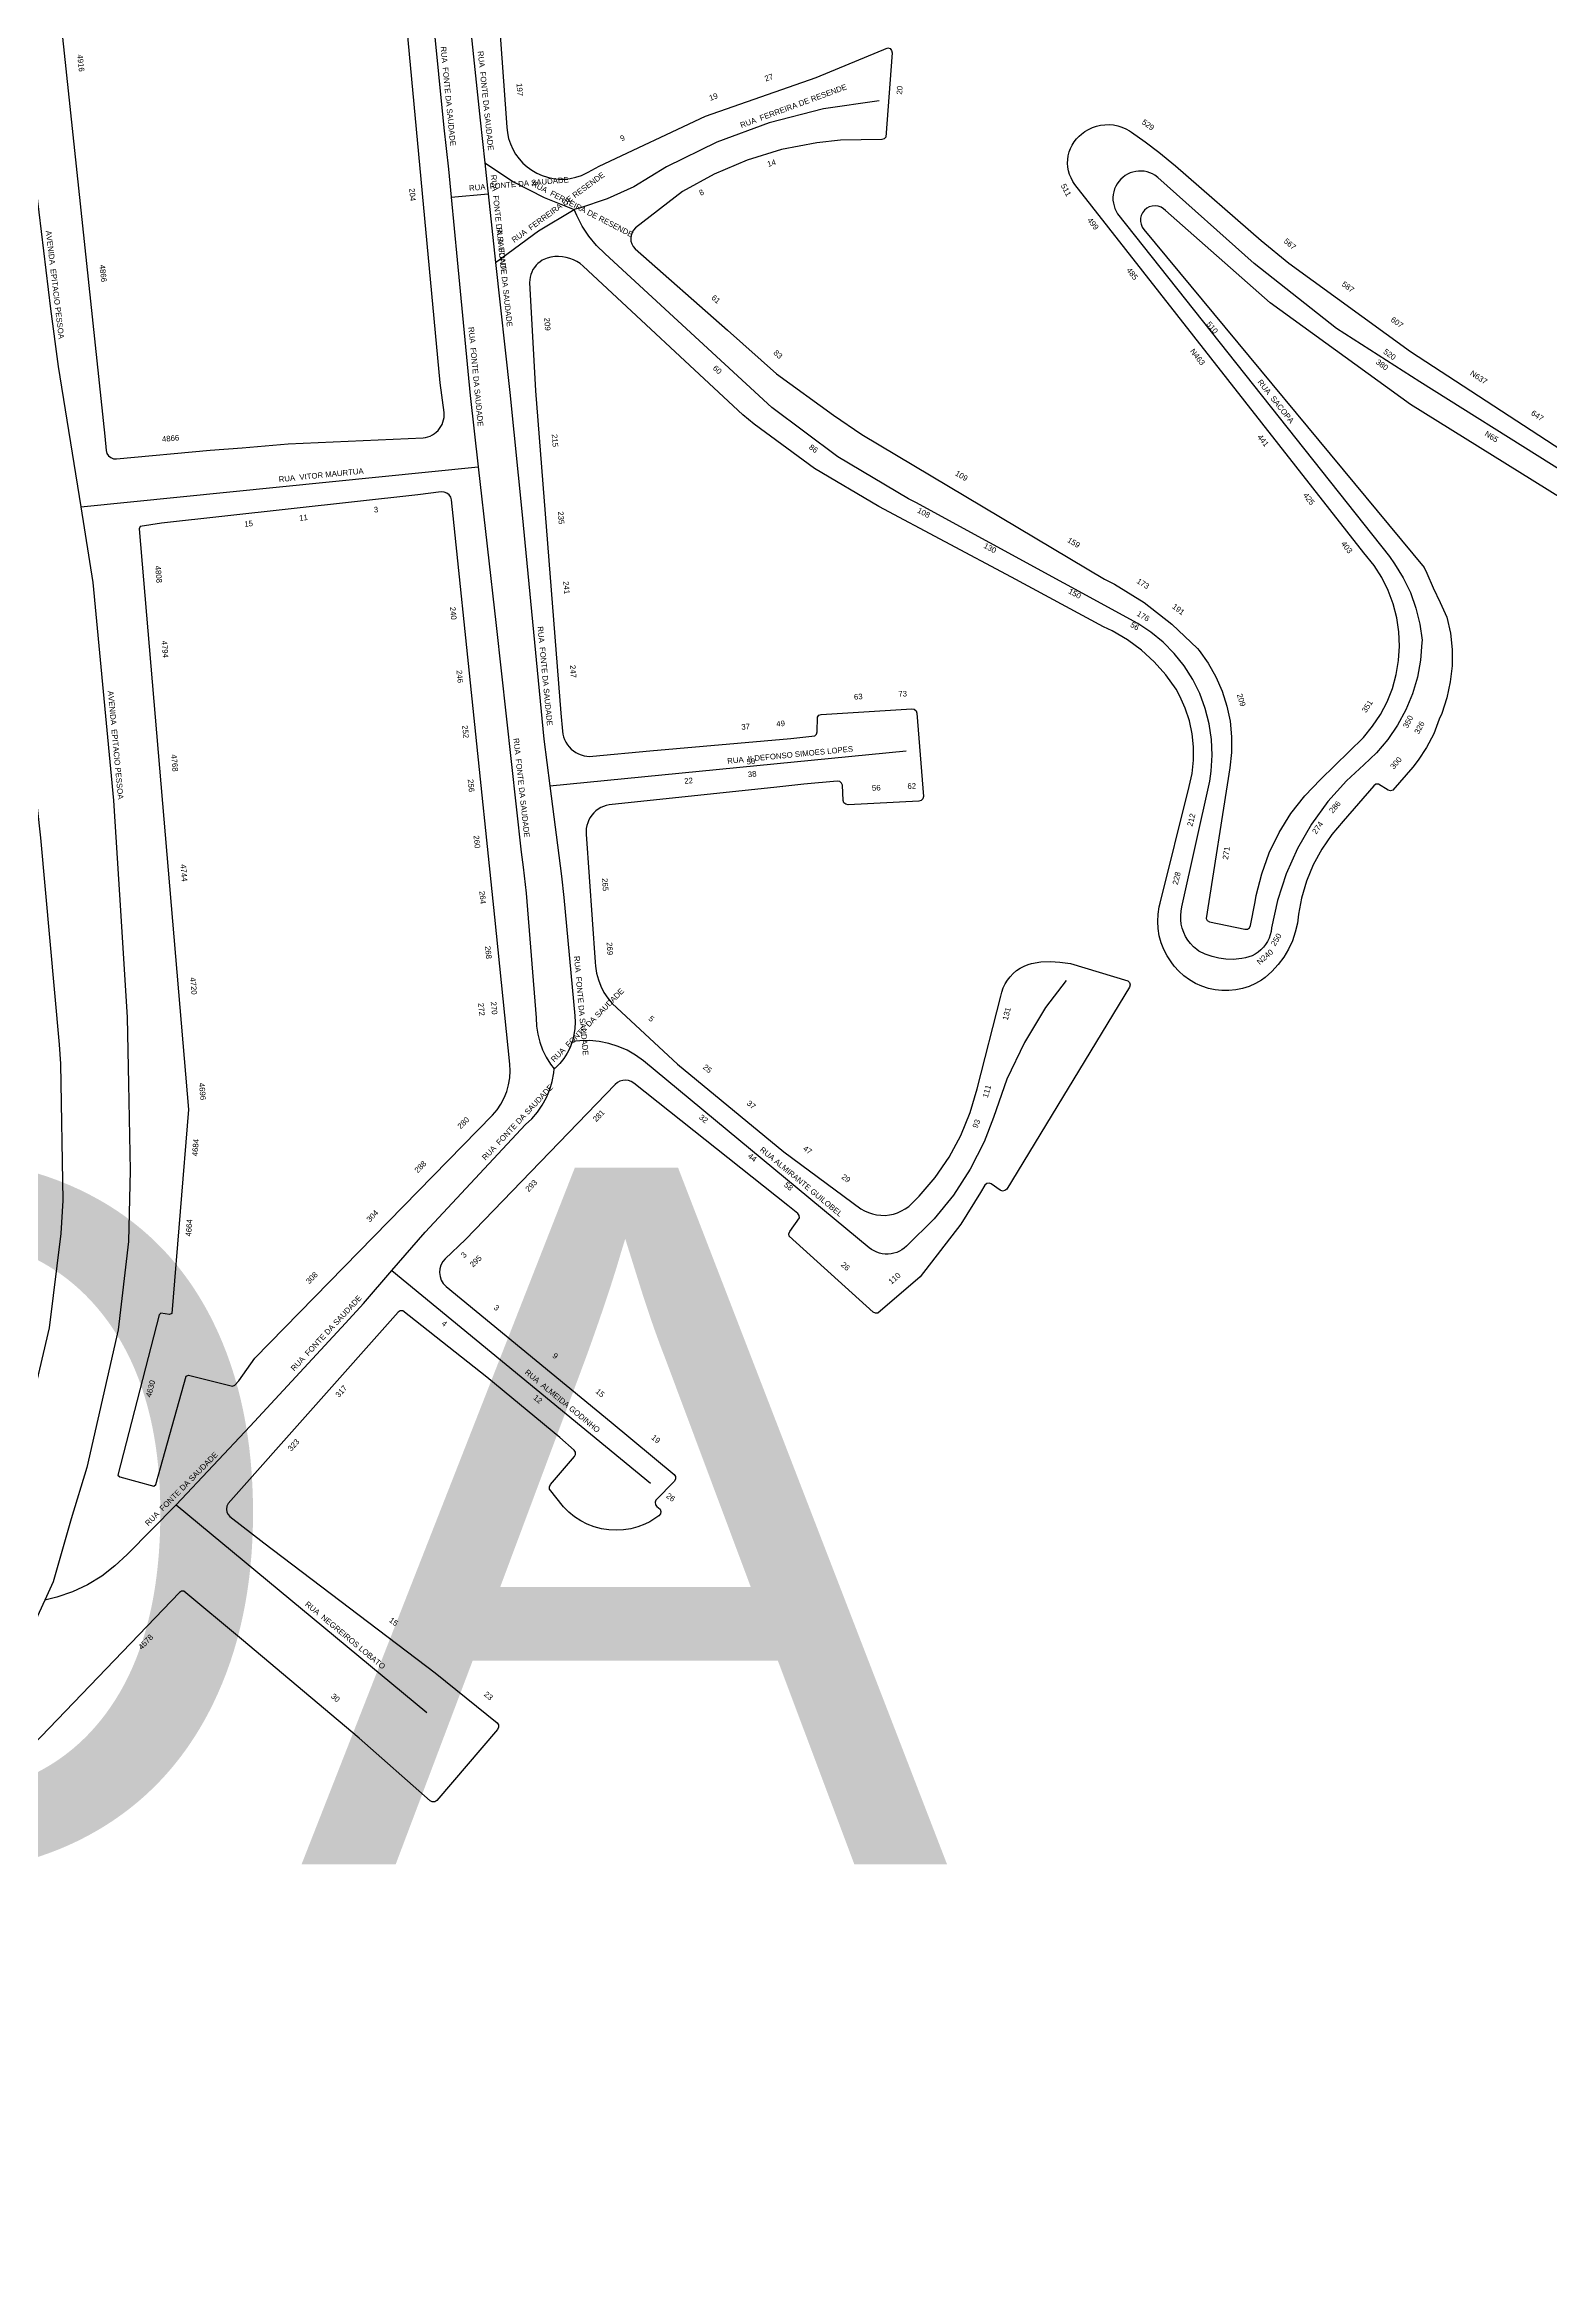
# Model space of a CAD drawing. Header units: millimetres. Extents: x 617751 to 636088, y 68402 to 77988.
# Drawn here: x 627781.6 to 628105.7, y 71644.6 to 72122.3 of the extents above; entities that cross this region are included whole.
import ezdxf

# ---------------------------------------------------------------- set-up
doc = ezdxf.new("R2010")
doc.units = ezdxf.units.MM
doc.header["$LTSCALE"] = 3
doc.header["$MEASUREMENT"] = 0
for name, color, linetype in [('ALINHAMENTO PREDIAL', 120, 'Continuous'), ('BAIRRO', 30, 'Continuous'), ('NOME LOGRADOURO', 252, 'Continuous'), ('NUMERAÇÃO', 7, 'Continuous')]:
    doc.layers.add(name, color=color, linetype=linetype)
doc.styles.get("Standard").update_dxf_attribs({"font": 'arial.ttf'})

msp = doc.modelspace()

# ---------------------------------------------------------------- linework, layer by layer
at = {"layer": 'ALINHAMENTO PREDIAL'}
for points in [[(627878.62, 72139.2), (627881.11, 72104.44), (627881.24, 72103.21), (627881.5, 72102), (627881.89, 72100.83), (627882.39, 72099.7), (627883.01, 72098.63), (627883.74, 72097.63), (627884.57, 72096.72), (627885.49, 72095.89), (627886.49, 72095.17), (627887.56, 72094.55), (627888.69, 72094.05), (627889.87, 72093.67), (627891.08, 72093.42), (627892.31, 72093.29), (627893.55, 72093.29), (627894.77, 72093.43), (627895.98, 72093.69), (627897.16, 72094.07), (627898.62, 72094.76), (627900.99, 72096.05), (627923.84, 72106.82), (627947.69, 72115.14), (627963.09, 72121.54), (627963.58, 72121.37), (627963.92, 72120.98), (627964.02, 72120.48), (627962.69, 72102.33), (627962.33, 72101.96), (627961.84, 72101.81), (627952.91, 72101.62), (627947.86, 72101.09), (627940.25, 72099.63), (627932.84, 72097.37), (627925.71, 72094.36), (627918.93, 72090.61), (627908.83, 72082.75), (627908.4, 72082.29), (627908.07, 72081.76), (627907.86, 72081.16), (627907.78, 72080.54), (627907.83, 72079.92), (627908.01, 72079.32), (627908.31, 72078.77), (627908.72, 72078.29), (627928.61, 72060.73), (627939.14, 72051.34), (627951.41, 72042.48), (627957.5, 72038.29), (628009.77, 72007.18), (628011.87, 72006.07), (628018.29, 72002.1), (628024.26, 71997.48), (628029.72, 71992.26), (628030.11, 71991.79), (628032.06, 71989.05), (628033.72, 71986.13), (628035.06, 71983.05), (628036.08, 71979.85), (628036.75, 71976.56), (628037.08, 71973.22), (628037.06, 71969.86), (628036.68, 71966.52), (628031.6, 71934.12), (628031.86, 71933.67), (628032.36, 71933.4), (628039.97, 71931.81), (628040.49, 71931.84), (628040.92, 71932.12), (628041.15, 71932.59), (628042.16, 71937.73), (628042.39, 71939.04), (628043.56, 71943.72), (628045.2, 71948.27), (628047.31, 71952.61), (628049.87, 71956.71), (628052.84, 71960.52), (628056.19, 71964), (628065.47, 71973.1), (628067.43, 71975.48), (628069.14, 71978.05), (628070.56, 71980.78), (628071.69, 71983.65), (628072.52, 71986.62), (628073.03, 71989.66), (628073.22, 71992.73), (628073.09, 71995.81), (628072.64, 71998.86), (628071.87, 72001.85), (628070.79, 72004.74), (628069.42, 72007.5), (628067.76, 72010.1), (628065.57, 72012.82), (628003.37, 72092.11), (628002.91, 72092.79), (628002.53, 72093.51), (628002.22, 72094.27), (628002, 72095.06), (628001.86, 72095.87), (628001.8, 72096.68), (628001.83, 72097.5), (628001.94, 72098.31), (628002.14, 72099.11), (628002.42, 72099.88), (628002.78, 72100.61), (628003.22, 72101.3), (628003.72, 72101.95), (628004.29, 72102.54), (628004.76, 72102.94), (628005.5, 72103.5), (628006.29, 72103.97), (628007.13, 72104.36), (628008, 72104.66), (628008.9, 72104.87), (628009.82, 72104.98), (628010.75, 72105), (628011.67, 72104.92), (628012.58, 72104.74), (628013.46, 72104.47), (628014.31, 72104.11), (628015.12, 72103.66), (628015.57, 72103.36), (628018.49, 72101.28), (628021.4, 72099.05), (628025.01, 72096.15), (628043.48, 72080.05), (628049.37, 72075.17), (628075.6, 72056.18), (628139.06, 72014.73)], [(627878.62, 72139.2), (627881.11, 72104.44), (627881.24, 72103.21), (627881.5, 72102), (627881.89, 72100.83), (627882.39, 72099.7), (627883.01, 72098.63), (627883.74, 72097.63), (627884.57, 72096.72), (627885.49, 72095.89), (627886.49, 72095.17), (627887.56, 72094.55), (627888.69, 72094.05), (627889.87, 72093.67), (627891.08, 72093.42), (627892.31, 72093.29), (627893.55, 72093.29), (627894.77, 72093.43), (627895.98, 72093.69), (627897.16, 72094.07), (627898.62, 72094.76), (627900.99, 72096.05), (627923.84, 72106.82), (627947.69, 72115.14), (627963.09, 72121.54), (627963.58, 72121.37), (627963.92, 72120.98), (627964.02, 72120.48), (627962.69, 72102.33), (627962.33, 72101.96), (627961.84, 72101.81), (627952.91, 72101.62), (627947.86, 72101.09), (627940.25, 72099.63), (627932.84, 72097.37), (627925.71, 72094.36), (627918.93, 72090.61), (627908.83, 72082.75), (627908.4, 72082.29), (627908.07, 72081.76), (627907.86, 72081.16), (627907.78, 72080.54), (627907.83, 72079.92), (627908.01, 72079.32), (627908.31, 72078.77), (627908.72, 72078.29), (627928.61, 72060.73), (627939.14, 72051.34), (627951.41, 72042.48), (627957.5, 72038.29), (628009.77, 72007.18), (628011.87, 72006.07), (628018.29, 72002.1), (628024.26, 71997.48), (628029.72, 71992.26), (628030.11, 71991.79), (628032.06, 71989.05), (628033.72, 71986.13), (628035.06, 71983.05), (628036.08, 71979.85), (628036.75, 71976.56), (628037.08, 71973.22), (628037.06, 71969.86), (628036.68, 71966.52), (628031.6, 71934.12), (628031.86, 71933.67), (628032.36, 71933.4), (628039.97, 71931.81), (628040.49, 71931.84), (628040.92, 71932.12), (628041.15, 71932.59), (628042.16, 71937.73), (628042.39, 71939.04), (628043.56, 71943.72), (628045.2, 71948.27), (628047.31, 71952.61), (628049.87, 71956.71), (628052.84, 71960.52), (628056.19, 71964), (628065.47, 71973.1), (628067.43, 71975.48), (628069.14, 71978.05), (628070.56, 71980.78), (628071.69, 71983.65), (628072.52, 71986.62), (628073.03, 71989.66), (628073.22, 71992.73), (628073.09, 71995.81), (628072.64, 71998.86), (628071.87, 72001.85), (628070.79, 72004.74), (628069.42, 72007.5), (628067.76, 72010.1), (628065.57, 72012.82), (628003.37, 72092.11), (628002.91, 72092.79), (628002.53, 72093.51), (628002.22, 72094.27), (628002, 72095.06), (628001.86, 72095.87), (628001.8, 72096.68), (628001.83, 72097.5), (628001.94, 72098.31), (628002.14, 72099.11), (628002.42, 72099.88), (628002.78, 72100.61), (628003.22, 72101.3), (628003.72, 72101.95), (628004.29, 72102.54), (628004.76, 72102.94), (628005.5, 72103.5), (628006.29, 72103.97), (628007.13, 72104.36), (628008, 72104.66), (628008.9, 72104.87), (628009.82, 72104.98), (628010.75, 72105), (628011.67, 72104.92), (628012.58, 72104.74), (628013.46, 72104.47), (628014.31, 72104.11), (628015.12, 72103.66), (628015.57, 72103.36), (628018.49, 72101.28), (628021.4, 72099.05), (628025.01, 72096.15), (628043.48, 72080.05), (628049.37, 72075.17), (628075.6, 72056.18), (628139.06, 72014.73)], [(627878.62, 72139.2), (627881.11, 72104.44), (627881.24, 72103.21), (627881.5, 72102), (627881.89, 72100.83), (627882.39, 72099.7), (627883.01, 72098.63), (627883.74, 72097.63), (627884.57, 72096.72), (627885.49, 72095.89), (627886.49, 72095.17), (627887.56, 72094.55), (627888.69, 72094.05), (627889.87, 72093.67), (627891.08, 72093.42), (627892.31, 72093.29), (627893.55, 72093.29), (627894.77, 72093.43), (627895.98, 72093.69), (627897.16, 72094.07), (627898.62, 72094.76), (627900.99, 72096.05), (627923.84, 72106.82), (627947.69, 72115.14), (627963.09, 72121.54), (627963.58, 72121.37), (627963.92, 72120.98), (627964.02, 72120.48), (627962.69, 72102.33), (627962.33, 72101.96), (627961.84, 72101.81), (627952.91, 72101.62), (627947.86, 72101.09), (627940.25, 72099.63), (627932.84, 72097.37), (627925.71, 72094.36), (627918.93, 72090.61), (627908.83, 72082.75), (627908.4, 72082.29), (627908.07, 72081.76), (627907.86, 72081.16), (627907.78, 72080.54), (627907.83, 72079.92), (627908.01, 72079.32), (627908.31, 72078.77), (627908.72, 72078.29), (627928.61, 72060.73), (627939.14, 72051.34), (627951.41, 72042.48), (627957.5, 72038.29), (628009.77, 72007.18), (628011.87, 72006.07), (628018.29, 72002.1), (628024.26, 71997.48), (628029.72, 71992.26), (628030.11, 71991.79), (628032.06, 71989.05), (628033.72, 71986.13), (628035.06, 71983.05), (628036.08, 71979.85), (628036.75, 71976.56), (628037.08, 71973.22), (628037.06, 71969.86), (628036.68, 71966.52), (628031.6, 71934.12), (628031.86, 71933.67), (628032.36, 71933.4), (628039.97, 71931.81), (628040.49, 71931.84), (628040.92, 71932.12), (628041.15, 71932.59), (628042.16, 71937.73), (628042.39, 71939.04), (628043.56, 71943.72), (628045.2, 71948.27), (628047.31, 71952.61), (628049.87, 71956.71), (628052.84, 71960.52), (628056.19, 71964), (628065.47, 71973.1), (628067.43, 71975.48), (628069.14, 71978.05), (628070.56, 71980.78), (628071.69, 71983.65), (628072.52, 71986.62), (628073.03, 71989.66), (628073.22, 71992.73), (628073.09, 71995.81), (628072.64, 71998.86), (628071.87, 72001.85), (628070.79, 72004.74), (628069.42, 72007.5), (628067.76, 72010.1), (628065.57, 72012.82), (628003.37, 72092.11), (628002.91, 72092.79), (628002.53, 72093.51), (628002.22, 72094.27), (628002, 72095.06), (628001.86, 72095.87), (628001.8, 72096.68), (628001.83, 72097.5), (628001.94, 72098.31), (628002.14, 72099.11), (628002.42, 72099.88), (628002.78, 72100.61), (628003.22, 72101.3), (628003.72, 72101.95), (628004.29, 72102.54), (628004.76, 72102.94), (628005.5, 72103.5), (628006.29, 72103.97), (628007.13, 72104.36), (628008, 72104.66), (628008.9, 72104.87), (628009.82, 72104.98), (628010.75, 72105), (628011.67, 72104.92), (628012.58, 72104.74), (628013.46, 72104.47), (628014.31, 72104.11), (628015.12, 72103.66), (628015.57, 72103.36), (628018.49, 72101.28), (628021.4, 72099.05), (628025.01, 72096.15), (628043.48, 72080.05), (628049.37, 72075.17), (628075.6, 72056.18), (628139.06, 72014.73)], [(627784.98, 72128.49), (627794.59, 72037.97), (627794.91, 72034.83), (627795.06, 72034.24), (627795.4, 72033.71), (627795.88, 72033.31), (627796.46, 72033.08), (627797.08, 72033.04), (627817.29, 72034.9), (627824.18, 72035.42), (627834.08, 72036.32), (627863.09, 72037.59), (627863.61, 72037.66), (627864.12, 72037.79), (627864.61, 72037.97), (627865.08, 72038.21), (627865.52, 72038.49), (627865.93, 72038.81), (627866.31, 72039.18), (627866.64, 72039.58), (627866.93, 72040.01), (627867.17, 72040.48), (627867.37, 72040.96), (627867.51, 72041.47), (627867.6, 72041.98), (627867.63, 72042.51), (627867.61, 72043.03), (627866.74, 72049.39), (627858.84, 72134.1)], [(628131.76, 72009.83), (628075.57, 72044.74), (628045.42, 72066.63), (628022.86, 72086.53), (628022.46, 72086.9), (628021.9, 72087.23), (628021.29, 72087.45), (628020.65, 72087.53), (628020, 72087.48), (628019.38, 72087.29), (628018.81, 72086.98), (628018.32, 72086.56), (628017.92, 72086.04), (628017.65, 72085.46), (628017.5, 72084.83), (628017.48, 72084.18), (628017.6, 72083.54), (628017.85, 72082.94), (628018.22, 72082.41), (628078.54, 72009.66), (628079.07, 72008.44), (628080.49, 72005.32), (628081.95, 72002.13), (628083.44, 71998.97), (628084.17, 71995.53), (628084.53, 71992.04), (628084.52, 71988.53), (628084.14, 71985.04), (628083.41, 71981.6), (628082.31, 71978.27), (628081.79, 71976.99), (628080.59, 71973.89), (628079.06, 71970.94), (628077.24, 71968.16), (628076.12, 71966.72), (628071.8, 71961.77), (628071.3, 71961.62), (628070.75, 71961.77), (628068.67, 71963.01), (628068.15, 71963), (628067.67, 71962.69), (628061.13, 71955.09), (628058.65, 71952.18), (628056.48, 71949.03), (628054.66, 71945.67), (628053.2, 71942.14), (628052.12, 71938.47), (628051.47, 71935.07), (628051.24, 71933.1), (628050.8, 71931.16), (628050.16, 71929.29), (628049.33, 71927.48), (628048.31, 71925.78), (628047.12, 71924.19), (628045.78, 71922.73), (628044.28, 71921.43), (628043.51, 71920.85), (628042.22, 71920.11), (628040.86, 71919.51), (628039.44, 71919.05), (628037.99, 71918.75), (628036.51, 71918.6), (628035.02, 71918.6), (628033.54, 71918.76), (628032.09, 71919.07), (628030.67, 71919.54), (628029.32, 71920.15), (628028.03, 71920.89), (628026.83, 71921.77), (628025.73, 71922.77), (628024.74, 71923.88), (628024.07, 71924.77), (628023.22, 71926.07), (628022.5, 71927.46), (628021.94, 71928.91), (628021.52, 71930.41), (628021.27, 71931.95), (628021.18, 71933.5), (628021.26, 71935.06), (628021.49, 71936.6), (628021.7, 71937.45), (628027.99, 71962.56), (628028.58, 71965.35), (628028.88, 71968.18), (628028.89, 71971.03), (628028.59, 71973.87), (628028, 71976.66), (628027.12, 71979.37), (628025.96, 71981.98), (628025.13, 71983.49), (628022.95, 71986.54), (628020.45, 71989.35), (628017.68, 71991.88), (628014.66, 71994.11), (628011.42, 71996.01), (628009.55, 71996.92), (627989.73, 72007.58), (627961.2, 72022.78), (627947.3, 72030.95), (627934.33, 72040.54), (627931.91, 72042.56), (627897.54, 72074.54), (627896.9, 72075.07), (627896.2, 72075.52), (627895.47, 72075.91), (627894.69, 72076.21), (627893.89, 72076.43), (627893.07, 72076.57), (627892.24, 72076.61), (627891.41, 72076.58), (627890.59, 72076.45), (627889.79, 72076.24), (627888.73, 72075.8), (627888.25, 72075.48), (627887.8, 72075.12), (627887.4, 72074.71), (627887.04, 72074.26), (627886.73, 72073.78), (627886.47, 72073.26), (627886.27, 72072.73), (627886.12, 72072.17), (627886.04, 72071.6), (627886.01, 72071.03), (627887.27, 72047.67), (627892.73, 71978.33), (627893.06, 71974.44), (627893.15, 71973.82), (627893.31, 71973.21), (627893.53, 71972.62), (627893.81, 71972.06), (627894.15, 71971.53), (627894.54, 71971.04), (627894.98, 71970.59), (627895.47, 71970.19), (627895.99, 71969.85), (627896.55, 71969.56), (627897.13, 71969.33), (627897.74, 71969.16), (627898.36, 71969.06), (627898.99, 71969.02), (627899.61, 71969.05), (627911.86, 71970.23), (627942.21, 71972.89), (627947.42, 71973.43), (627947.78, 71973.81), (627947.9, 71974.31), (627947.95, 71977.47), (627948.29, 71977.85), (627948.78, 71978.02), (627968.29, 71979.24), (627968.78, 71979.14), (627969.17, 71978.81), (627969.35, 71978.32), (627970.75, 71960.39), (627970.64, 71959.88), (627970.3, 71959.5), (627969.8, 71959.34), (627954.55, 71958.58), (627954.04, 71958.69), (627953.66, 71959.03), (627953.5, 71959.53), (627953.32, 71962.79), (627953.14, 71963.28), (627952.74, 71963.6), (627952.23, 71963.69), (627945.05, 71963), (627939.21, 71962.38), (627903.1, 71958.6), (627902.49, 71958.46), (627901.89, 71958.25), (627901.32, 71957.99), (627900.79, 71957.66), (627900.29, 71957.28), (627899.83, 71956.86), (627899.42, 71956.38), (627899.06, 71955.87), (627898.75, 71955.32), (627898.51, 71954.74), (627898.33, 71954.14), (627898.21, 71953.52), (627898.15, 71952.89), (627898.16, 71952.27), (627900.14, 71924.69), (627900.2, 71923.83), (627900.43, 71922.36), (627900.81, 71920.92), (627901.34, 71919.53), (627902.01, 71918.21), (627902.82, 71916.96), (627903.75, 71915.8), (627917.82, 71902.78), (627940.75, 71883.88), (627957.28, 71871.65), (627958.08, 71871.18), (627958.92, 71870.81), (627959.79, 71870.52), (627960.69, 71870.32), (627961.61, 71870.23), (627962.53, 71870.22), (627963.45, 71870.32), (627964.35, 71870.5), (627965.22, 71870.79), (627966.07, 71871.16), (627966.86, 71871.62), (627967.61, 71872.15), (627968.35, 71872.82), (627969.85, 71874.35), (627973.29, 71878.39), (627976.29, 71882.77), (627978.81, 71887.43), (627980.82, 71892.34), (627982.32, 71897.43), (627987.4, 71917.37), (627987.63, 71918.29), (627987.95, 71919.18), (627988.36, 71920.04), (627988.86, 71920.84), (627989.44, 71921.59), (627990.1, 71922.28), (627990.82, 71922.89), (627991.61, 71923.43), (627992.44, 71923.87), (627993.32, 71924.23), (627994.04, 71924.45), (627996.05, 71924.76), (627998.08, 71924.86), (628000.11, 71924.75), (628002.42, 71924.41), (628014.79, 71920.72), (628015.15, 71920.35), (628015.27, 71919.85), (628015.13, 71919.35), (627988.69, 71875.86), (627988.29, 71875.53), (627987.78, 71875.45), (627987.29, 71875.63), (627985.38, 71877.01), (627984.89, 71877.16), (627984.38, 71877.05), (627984, 71876.7), (627983.02, 71875.14), (627978.8, 71868.31), (627970.06, 71857), (627960.95, 71849.17), (627960.43, 71849.15), (627959.97, 71849.38), (627941.88, 71865.73), (627941.81, 71866.24), (627942, 71866.72), (627944.09, 71869.69), (627944.03, 71870.2), (627943.72, 71870.62), (627941.59, 71872.31), (627908.42, 71898.66), (627907.9, 71899), (627907.31, 71899.22), (627906.69, 71899.31), (627906.06, 71899.27), (627905.46, 71899.11), (627904.9, 71898.82), (627904.4, 71898.4), (627872.19, 71864.99), (627867.87, 71860.89), (627867.32, 71860.25), (627866.92, 71859.52), (627866.69, 71858.71), (627866.62, 71857.88), (627866.73, 71857.05), (627867.01, 71856.26), (627867.44, 71855.55), (627868.08, 71854.89), (627903.56, 71825.71), (627917.14, 71814.43), (627917.4, 71813.98), (627917.41, 71813.47), (627917.16, 71813.01), (627913.19, 71808.93), (627913.01, 71808.45), (627913.09, 71807.93), (627913.41, 71807.53), (627914.11, 71806.94), (627914.27, 71806.45), (627914.17, 71805.94), (627913.82, 71805.56), (627911.88, 71804.28), (627910.81, 71803.75), (627909.32, 71803.17), (627907.78, 71802.76), (627906.21, 71802.51), (627904.62, 71802.42), (627903.03, 71802.5), (627901.45, 71802.75), (627899.91, 71803.16), (627898.43, 71803.73), (627897.01, 71804.45), (627895.67, 71805.31), (627894.43, 71806.32), (627893.3, 71807.44), (627890.31, 71811.27), (627890.27, 71811.78), (627890.49, 71812.25), (627895.69, 71818.3), (627895.92, 71818.76), (627895.88, 71819.27), (627895.6, 71819.7), (627892.54, 71822.39), (627876.79, 71835.4), (627871.38, 71839.72), (627858.71, 71849.66), (627858.19, 71849.65), (627857.71, 71849.35), (627821.12, 71808.16), (627820.84, 71807.6), (627820.75, 71806.98), (627820.85, 71806.36), (627821.14, 71805.81), (627821.52, 71805.42), (627828.81, 71799.72), (627865.69, 71771.77), (627879.01, 71760.98), (627879.31, 71760.55), (627879.34, 71760.04), (627879.12, 71759.57), (627866.02, 71744.27), (627865.59, 71743.98), (627865.07, 71743.95), (627864.61, 71744.18), (627849.34, 71757.69), (627823.99, 71779.02), (627811.61, 71789.34), (627811.09, 71789.33), (627810.65, 71789.06), (627777.37, 71754.37)], [(628131.76, 72009.83), (628075.57, 72044.74), (628045.42, 72066.63), (628022.86, 72086.53), (628022.46, 72086.9), (628021.9, 72087.23), (628021.29, 72087.45), (628020.65, 72087.53), (628020, 72087.48), (628019.38, 72087.29), (628018.81, 72086.98), (628018.32, 72086.56), (628017.92, 72086.04), (628017.65, 72085.46), (628017.5, 72084.83), (628017.48, 72084.18), (628017.6, 72083.54), (628017.85, 72082.94), (628018.22, 72082.41), (628078.54, 72009.66), (628079.07, 72008.44), (628080.49, 72005.32), (628081.95, 72002.13), (628083.44, 71998.97), (628084.17, 71995.53), (628084.53, 71992.04), (628084.52, 71988.53), (628084.14, 71985.04), (628083.41, 71981.6), (628082.31, 71978.27), (628081.79, 71976.99), (628080.59, 71973.89), (628079.06, 71970.94), (628077.24, 71968.16), (628076.12, 71966.72), (628071.8, 71961.77), (628071.3, 71961.62), (628070.75, 71961.77), (628068.67, 71963.01), (628068.15, 71963), (628067.67, 71962.69), (628061.13, 71955.09), (628058.65, 71952.18), (628056.48, 71949.03), (628054.66, 71945.67), (628053.2, 71942.14), (628052.12, 71938.47), (628051.47, 71935.07), (628051.24, 71933.1), (628050.8, 71931.16), (628050.16, 71929.29), (628049.33, 71927.48), (628048.31, 71925.78), (628047.12, 71924.19), (628045.78, 71922.73), (628044.28, 71921.43), (628043.51, 71920.85), (628042.22, 71920.11), (628040.86, 71919.51), (628039.44, 71919.05), (628037.99, 71918.75), (628036.51, 71918.6), (628035.02, 71918.6), (628033.54, 71918.76), (628032.09, 71919.07), (628030.67, 71919.54), (628029.32, 71920.15), (628028.03, 71920.89), (628026.83, 71921.77), (628025.73, 71922.77), (628024.74, 71923.88), (628024.07, 71924.77), (628023.22, 71926.07), (628022.5, 71927.46), (628021.94, 71928.91), (628021.52, 71930.41), (628021.27, 71931.95), (628021.18, 71933.5), (628021.26, 71935.06), (628021.49, 71936.6), (628021.7, 71937.45), (628027.99, 71962.56), (628028.58, 71965.35), (628028.88, 71968.18), (628028.89, 71971.03), (628028.59, 71973.87), (628028, 71976.66), (628027.12, 71979.37), (628025.96, 71981.98), (628025.13, 71983.49), (628022.95, 71986.54), (628020.45, 71989.35), (628017.68, 71991.88), (628014.66, 71994.11), (628011.42, 71996.01), (628009.55, 71996.92), (627989.73, 72007.58), (627961.2, 72022.78), (627947.3, 72030.95), (627934.33, 72040.54), (627931.91, 72042.56), (627897.54, 72074.54), (627896.9, 72075.07), (627896.2, 72075.52), (627895.47, 72075.91), (627894.69, 72076.21), (627893.89, 72076.43), (627893.07, 72076.57), (627892.24, 72076.61), (627891.41, 72076.58), (627890.59, 72076.45), (627889.79, 72076.24), (627888.73, 72075.8), (627888.25, 72075.48), (627887.8, 72075.12), (627887.4, 72074.71), (627887.04, 72074.26), (627886.73, 72073.78), (627886.47, 72073.26), (627886.27, 72072.73), (627886.12, 72072.17), (627886.04, 72071.6), (627886.01, 72071.03), (627887.27, 72047.67), (627892.73, 71978.33), (627893.06, 71974.44), (627893.15, 71973.82), (627893.31, 71973.21), (627893.53, 71972.62), (627893.81, 71972.06), (627894.15, 71971.53), (627894.54, 71971.04), (627894.98, 71970.59), (627895.47, 71970.19), (627895.99, 71969.85), (627896.55, 71969.56), (627897.13, 71969.33), (627897.74, 71969.16), (627898.36, 71969.06), (627898.99, 71969.02), (627899.61, 71969.05), (627911.86, 71970.23), (627942.21, 71972.89), (627947.42, 71973.43), (627947.78, 71973.81), (627947.9, 71974.31), (627947.95, 71977.47), (627948.29, 71977.85), (627948.78, 71978.02), (627968.29, 71979.24), (627968.78, 71979.14), (627969.17, 71978.81), (627969.35, 71978.32), (627970.75, 71960.39), (627970.64, 71959.88), (627970.3, 71959.5), (627969.8, 71959.34), (627954.55, 71958.58), (627954.04, 71958.69), (627953.66, 71959.03), (627953.5, 71959.53), (627953.32, 71962.79), (627953.14, 71963.28), (627952.74, 71963.6), (627952.23, 71963.69), (627945.05, 71963), (627939.21, 71962.38), (627903.1, 71958.6), (627902.49, 71958.46), (627901.89, 71958.25), (627901.32, 71957.99), (627900.79, 71957.66), (627900.29, 71957.28), (627899.83, 71956.86), (627899.42, 71956.38), (627899.06, 71955.87), (627898.75, 71955.32), (627898.51, 71954.74), (627898.33, 71954.14), (627898.21, 71953.52), (627898.15, 71952.89), (627898.16, 71952.27), (627900.14, 71924.69), (627900.2, 71923.83), (627900.43, 71922.36), (627900.81, 71920.92), (627901.34, 71919.53), (627902.01, 71918.21), (627902.82, 71916.96), (627903.75, 71915.8), (627917.82, 71902.78), (627940.75, 71883.88), (627957.28, 71871.65), (627958.08, 71871.18), (627958.92, 71870.81), (627959.79, 71870.52), (627960.69, 71870.32), (627961.61, 71870.23), (627962.53, 71870.22), (627963.45, 71870.32), (627964.35, 71870.5), (627965.22, 71870.79), (627966.07, 71871.16), (627966.86, 71871.62), (627967.61, 71872.15), (627968.35, 71872.82), (627969.85, 71874.35), (627973.29, 71878.39), (627976.29, 71882.77), (627978.81, 71887.43), (627980.82, 71892.34), (627982.32, 71897.43), (627987.4, 71917.37), (627987.63, 71918.29), (627987.95, 71919.18), (627988.36, 71920.04), (627988.86, 71920.84), (627989.44, 71921.59), (627990.1, 71922.28), (627990.82, 71922.89), (627991.61, 71923.43), (627992.44, 71923.87), (627993.32, 71924.23), (627994.04, 71924.45), (627996.05, 71924.76), (627998.08, 71924.86), (628000.11, 71924.75), (628002.42, 71924.41), (628014.79, 71920.72), (628015.15, 71920.35), (628015.27, 71919.85), (628015.13, 71919.35), (627988.69, 71875.86), (627988.29, 71875.53), (627987.78, 71875.45), (627987.29, 71875.63), (627985.38, 71877.01), (627984.89, 71877.16), (627984.38, 71877.05), (627984, 71876.7), (627983.02, 71875.14), (627978.8, 71868.31), (627970.06, 71857), (627960.95, 71849.17), (627960.43, 71849.15), (627959.97, 71849.38), (627941.88, 71865.73), (627941.81, 71866.24), (627942, 71866.72), (627944.09, 71869.69), (627944.03, 71870.2), (627943.72, 71870.62), (627941.59, 71872.31), (627908.42, 71898.66), (627907.9, 71899), (627907.31, 71899.22), (627906.69, 71899.31), (627906.06, 71899.27), (627905.46, 71899.11), (627904.9, 71898.82), (627904.4, 71898.4), (627872.19, 71864.99), (627867.87, 71860.89), (627867.32, 71860.25), (627866.92, 71859.52), (627866.69, 71858.71), (627866.62, 71857.88), (627866.73, 71857.05), (627867.01, 71856.26), (627867.44, 71855.55), (627868.08, 71854.89), (627903.56, 71825.71), (627917.14, 71814.43), (627917.4, 71813.98), (627917.41, 71813.47), (627917.16, 71813.01), (627913.19, 71808.93), (627913.01, 71808.45), (627913.09, 71807.93), (627913.41, 71807.53), (627914.11, 71806.94), (627914.27, 71806.45), (627914.17, 71805.94), (627913.82, 71805.56), (627911.88, 71804.28), (627910.81, 71803.75), (627909.32, 71803.17), (627907.78, 71802.76), (627906.21, 71802.51), (627904.62, 71802.42), (627903.03, 71802.5), (627901.45, 71802.75), (627899.91, 71803.16), (627898.43, 71803.73), (627897.01, 71804.45), (627895.67, 71805.31), (627894.43, 71806.32), (627893.3, 71807.44), (627890.31, 71811.27), (627890.27, 71811.78), (627890.49, 71812.25), (627895.69, 71818.3), (627895.92, 71818.76), (627895.88, 71819.27), (627895.6, 71819.7), (627892.54, 71822.39), (627876.79, 71835.4), (627871.38, 71839.72), (627858.71, 71849.66), (627858.19, 71849.65), (627857.71, 71849.35), (627821.12, 71808.16), (627820.84, 71807.6), (627820.75, 71806.98), (627820.85, 71806.36), (627821.14, 71805.81), (627821.52, 71805.42), (627828.81, 71799.72), (627865.69, 71771.77), (627879.01, 71760.98), (627879.31, 71760.55), (627879.34, 71760.04), (627879.12, 71759.57), (627866.02, 71744.27), (627865.59, 71743.98), (627865.07, 71743.95), (627864.61, 71744.18), (627849.34, 71757.69), (627823.99, 71779.02), (627811.61, 71789.34), (627811.09, 71789.33), (627810.65, 71789.06), (627777.37, 71754.37)], [(628131.76, 72009.83), (628075.57, 72044.74), (628045.42, 72066.63), (628022.86, 72086.53), (628022.46, 72086.9), (628021.9, 72087.23), (628021.29, 72087.45), (628020.65, 72087.53), (628020, 72087.48), (628019.38, 72087.29), (628018.81, 72086.98), (628018.32, 72086.56), (628017.92, 72086.04), (628017.65, 72085.46), (628017.5, 72084.83), (628017.48, 72084.18), (628017.6, 72083.54), (628017.85, 72082.94), (628018.22, 72082.41), (628078.54, 72009.66), (628079.07, 72008.44), (628080.49, 72005.32), (628081.95, 72002.13), (628083.44, 71998.97), (628084.17, 71995.53), (628084.53, 71992.04), (628084.52, 71988.53), (628084.14, 71985.04), (628083.41, 71981.6), (628082.31, 71978.27), (628081.79, 71976.99), (628080.59, 71973.89), (628079.06, 71970.94), (628077.24, 71968.16), (628076.12, 71966.72), (628071.8, 71961.77), (628071.3, 71961.62), (628070.75, 71961.77), (628068.67, 71963.01), (628068.15, 71963), (628067.67, 71962.69), (628061.13, 71955.09), (628058.65, 71952.18), (628056.48, 71949.03), (628054.66, 71945.67), (628053.2, 71942.14), (628052.12, 71938.47), (628051.47, 71935.07), (628051.24, 71933.1), (628050.8, 71931.16), (628050.16, 71929.29), (628049.33, 71927.48), (628048.31, 71925.78), (628047.12, 71924.19), (628045.78, 71922.73), (628044.28, 71921.43), (628043.51, 71920.85), (628042.22, 71920.11), (628040.86, 71919.51), (628039.44, 71919.05), (628037.99, 71918.75), (628036.51, 71918.6), (628035.02, 71918.6), (628033.54, 71918.76), (628032.09, 71919.07), (628030.67, 71919.54), (628029.32, 71920.15), (628028.03, 71920.89), (628026.83, 71921.77), (628025.73, 71922.77), (628024.74, 71923.88), (628024.07, 71924.77), (628023.22, 71926.07), (628022.5, 71927.46), (628021.94, 71928.91), (628021.52, 71930.41), (628021.27, 71931.95), (628021.18, 71933.5), (628021.26, 71935.06), (628021.49, 71936.6), (628021.7, 71937.45), (628027.99, 71962.56), (628028.58, 71965.35), (628028.88, 71968.18), (628028.89, 71971.03), (628028.59, 71973.87), (628028, 71976.66), (628027.12, 71979.37), (628025.96, 71981.98), (628025.13, 71983.49), (628022.95, 71986.54), (628020.45, 71989.35), (628017.68, 71991.88), (628014.66, 71994.11), (628011.42, 71996.01), (628009.55, 71996.92), (627989.73, 72007.58), (627961.2, 72022.78), (627947.3, 72030.95), (627934.33, 72040.54), (627931.91, 72042.56), (627897.54, 72074.54), (627896.9, 72075.07), (627896.2, 72075.52), (627895.47, 72075.91), (627894.69, 72076.21), (627893.89, 72076.43), (627893.07, 72076.57), (627892.24, 72076.61), (627891.41, 72076.58), (627890.59, 72076.45), (627889.79, 72076.24), (627888.73, 72075.8), (627888.25, 72075.48), (627887.8, 72075.12), (627887.4, 72074.71), (627887.04, 72074.26), (627886.73, 72073.78), (627886.47, 72073.26), (627886.27, 72072.73), (627886.12, 72072.17), (627886.04, 72071.6), (627886.01, 72071.03), (627887.27, 72047.67), (627892.73, 71978.33), (627893.06, 71974.44), (627893.15, 71973.82), (627893.31, 71973.21), (627893.53, 71972.62), (627893.81, 71972.06), (627894.15, 71971.53), (627894.54, 71971.04), (627894.98, 71970.59), (627895.47, 71970.19), (627895.99, 71969.85), (627896.55, 71969.56), (627897.13, 71969.33), (627897.74, 71969.16), (627898.36, 71969.06), (627898.99, 71969.02), (627899.61, 71969.05), (627911.86, 71970.23), (627942.21, 71972.89), (627947.42, 71973.43), (627947.78, 71973.81), (627947.9, 71974.31), (627947.95, 71977.47), (627948.29, 71977.85), (627948.78, 71978.02), (627968.29, 71979.24), (627968.78, 71979.14), (627969.17, 71978.81), (627969.35, 71978.32), (627970.75, 71960.39), (627970.64, 71959.88), (627970.3, 71959.5), (627969.8, 71959.34), (627954.55, 71958.58), (627954.04, 71958.69), (627953.66, 71959.03), (627953.5, 71959.53), (627953.32, 71962.79), (627953.14, 71963.28), (627952.74, 71963.6), (627952.23, 71963.69), (627945.05, 71963), (627939.21, 71962.38), (627903.1, 71958.6), (627902.49, 71958.46), (627901.89, 71958.25), (627901.32, 71957.99), (627900.79, 71957.66), (627900.29, 71957.28), (627899.83, 71956.86), (627899.42, 71956.38), (627899.06, 71955.87), (627898.75, 71955.32), (627898.51, 71954.74), (627898.33, 71954.14), (627898.21, 71953.52), (627898.15, 71952.89), (627898.16, 71952.27), (627900.14, 71924.69), (627900.2, 71923.83), (627900.43, 71922.36), (627900.81, 71920.92), (627901.34, 71919.53), (627902.01, 71918.21), (627902.82, 71916.96), (627903.75, 71915.8), (627917.82, 71902.78), (627940.75, 71883.88), (627957.28, 71871.65), (627958.08, 71871.18), (627958.92, 71870.81), (627959.79, 71870.52), (627960.69, 71870.32), (627961.61, 71870.23), (627962.53, 71870.22), (627963.45, 71870.32), (627964.35, 71870.5), (627965.22, 71870.79), (627966.07, 71871.16), (627966.86, 71871.62), (627967.61, 71872.15), (627968.35, 71872.82), (627969.85, 71874.35), (627973.29, 71878.39), (627976.29, 71882.77), (627978.81, 71887.43), (627980.82, 71892.34), (627982.32, 71897.43), (627987.4, 71917.37), (627987.63, 71918.29), (627987.95, 71919.18), (627988.36, 71920.04), (627988.86, 71920.84), (627989.44, 71921.59), (627990.1, 71922.28), (627990.82, 71922.89), (627991.61, 71923.43), (627992.44, 71923.87), (627993.32, 71924.23), (627994.04, 71924.45), (627996.05, 71924.76), (627998.08, 71924.86), (628000.11, 71924.75), (628002.42, 71924.41), (628014.79, 71920.72), (628015.15, 71920.35), (628015.27, 71919.85), (628015.13, 71919.35), (627988.69, 71875.86), (627988.29, 71875.53), (627987.78, 71875.45), (627987.29, 71875.63), (627985.38, 71877.01), (627984.89, 71877.16), (627984.38, 71877.05), (627984, 71876.7), (627983.02, 71875.14), (627978.8, 71868.31), (627970.06, 71857), (627960.95, 71849.17), (627960.43, 71849.15), (627959.97, 71849.38), (627941.88, 71865.73), (627941.81, 71866.24), (627942, 71866.72), (627944.09, 71869.69), (627944.03, 71870.2), (627943.72, 71870.62), (627941.59, 71872.31), (627908.42, 71898.66), (627907.9, 71899), (627907.31, 71899.22), (627906.69, 71899.31), (627906.06, 71899.27), (627905.46, 71899.11), (627904.9, 71898.82), (627904.4, 71898.4), (627872.19, 71864.99), (627867.87, 71860.89), (627867.32, 71860.25), (627866.92, 71859.52), (627866.69, 71858.71), (627866.62, 71857.88), (627866.73, 71857.05), (627867.01, 71856.26), (627867.44, 71855.55), (627868.08, 71854.89), (627903.56, 71825.71), (627917.14, 71814.43), (627917.4, 71813.98), (627917.41, 71813.47), (627917.16, 71813.01), (627913.19, 71808.93), (627913.01, 71808.45), (627913.09, 71807.93), (627913.41, 71807.53), (627914.11, 71806.94), (627914.27, 71806.45), (627914.17, 71805.94), (627913.82, 71805.56), (627911.88, 71804.28), (627910.81, 71803.75), (627909.32, 71803.17), (627907.78, 71802.76), (627906.21, 71802.51), (627904.62, 71802.42), (627903.03, 71802.5), (627901.45, 71802.75), (627899.91, 71803.16), (627898.43, 71803.73), (627897.01, 71804.45), (627895.67, 71805.31), (627894.43, 71806.32), (627893.3, 71807.44), (627890.31, 71811.27), (627890.27, 71811.78), (627890.49, 71812.25), (627895.69, 71818.3), (627895.92, 71818.76), (627895.88, 71819.27), (627895.6, 71819.7), (627892.54, 71822.39), (627876.79, 71835.4), (627871.38, 71839.72), (627858.71, 71849.66), (627858.19, 71849.65), (627857.71, 71849.35), (627821.12, 71808.16), (627820.84, 71807.6), (627820.75, 71806.98), (627820.85, 71806.36), (627821.14, 71805.81), (627821.52, 71805.42), (627828.81, 71799.72), (627865.69, 71771.77), (627879.01, 71760.98), (627879.31, 71760.55), (627879.34, 71760.04), (627879.12, 71759.57), (627866.02, 71744.27), (627865.59, 71743.98), (627865.07, 71743.95), (627864.61, 71744.18), (627849.34, 71757.69), (627823.99, 71779.02), (627811.61, 71789.34), (627811.09, 71789.33), (627810.65, 71789.06), (627777.37, 71754.37)], [(627797.43, 71814.32), (627797.79, 71813.92), (627805.14, 71811.9), (627805.54, 71812.26), (627812.1, 71835.63), (627812.6, 71835.8), (627822.08, 71833.48), (627822.57, 71833.63), (627823.44, 71834.58), (627826.91, 71839.45), (627878.04, 71891.78), (627879, 71892.93), (627879.83, 71894.17), (627880.53, 71895.5), (627881.09, 71896.89), (627881.49, 71898.33), (627881.75, 71899.8), (627881.85, 71901.3), (627881.79, 71902.79), (627878.52, 71934.37), (627869.23, 72024.2), (627869.06, 72024.8), (627868.71, 72025.32), (627868.21, 72025.7), (627867.62, 72025.91), (627867, 72025.93), (627861.96, 72025.29), (627806.78, 72019.19), (627802.21, 72018.49), (627801.98, 72018.02), (627812.58, 71892.98), (627809.01, 71849.06), (627808.51, 71848.85), (627806.68, 71849.13), (627806.31, 71848.77), (627797.43, 71814.32)]]:
    msp.add_lwpolyline(points, dxfattribs=at)
at = {"layer": 'NOME LOGRADOURO'}
for points in [[(627863.1, 72146.73), (627864.13, 72139.03), (627867.55, 72104.31), (627868.58, 72095.39), (627869.15, 72089.4)], [(627870.91, 72147.4), (627872.29, 72135.39), (627875.4, 72105.97), (627876.36, 72096.78)], [(627758.78, 72142.91), (627765.81, 72086.29), (627769.02, 72041.21), (627775.83, 71996.57), (627780.76, 71951.47), (627784.76, 71906.98), (627785.08, 71902.8), (627785.54, 71873.43), (627785.15, 71866.31), (627782.59, 71846.01), (627777.92, 71826.08), (627771.8, 71807.84), (627763.8, 71790.34), (627754.01, 71773.77), (627745.23, 71761.63), (627722.1, 71736.04), (627688.33, 71700.18), (627654.89, 71663.7), (627647, 71655.25)], [(627773.12, 72144.06), (627776.21, 72123.48), (627778.87, 72098.65), (627782.89, 72065.33), (627784.56, 72052.95), (627789.4, 72022.73)], [(627961.22, 72110.09), (627949.28, 72108.37), (627937.59, 72105.4), (627926.27, 72101.23), (627915.45, 72095.9), (627908.42, 72091.62), (627902.71, 72089.03), (627896.76, 72087.05), (627895.61, 72086.74)], [(627876.36, 72096.78), (627876.94, 72091.3), (627877.07, 72090.08)], [(627876.36, 72096.78), (627882.57, 72092.7), (627889.17, 72089.28), (627895.61, 72086.74)], [(628134.29, 72014.05), (628077.61, 72049.6), (628059.67, 72061.08), (628041.97, 72075.13), (628021.22, 72093.65), (628020.6, 72094.11), (628020.06, 72094.41), (628019.49, 72094.65), (628018.9, 72094.84), (628018.29, 72094.96), (628017.68, 72095.01), (628017.06, 72095), (628016.45, 72094.93), (628015.84, 72094.79), (628015.26, 72094.59), (628014.7, 72094.33), (628014.17, 72094.02), (628013.67, 72093.65), (628013.22, 72093.23), (628012.81, 72092.76), (628012.46, 72092.26), (628012.16, 72091.72), (628011.91, 72091.15), (628011.73, 72090.56), (628011.61, 72089.95), (628011.56, 72089.34), (628011.56, 72088.72), (628011.64, 72088.11), (628011.78, 72087.51), (628011.97, 72086.92), (628012.23, 72086.36), (628012.55, 72085.83), (628071.04, 72012.01), (628072.18, 72010.46), (628074.04, 72007.45), (628075.57, 72004.27), (628076.76, 72000.94), (628077.6, 71997.5), (628078.07, 71994), (628078.06, 71993.49), (628077.77, 71989.75), (628077.09, 71986.06), (628076.03, 71982.47), (628074.6, 71979.01), (628072.81, 71975.71), (628070.69, 71972.62), (628068.26, 71969.77), (628065.54, 71967.19), (628061.79, 71963.75), (628057.77, 71959.28), (628054.25, 71954.41), (628051.24, 71949.2), (628048.81, 71943.71), (628046.95, 71937.99), (628045.71, 71932.11), (628045.6, 71931.32), (628045.41, 71930.58), (628045.15, 71929.86), (628044.81, 71929.18), (628044.41, 71928.53), (628043.93, 71927.93), (628043.4, 71927.38), (628042.82, 71926.89), (628042.18, 71926.47), (628041.51, 71926.11), (628040.8, 71925.83), (628040.06, 71925.62), (628039.31, 71925.49), (628037.41, 71925.32), (628035.87, 71925.36), (628034.36, 71925.56), (628032.87, 71925.92), (628031.42, 71926.43), (628030.04, 71927.09), (628029.59, 71927.42), (628028.88, 71928.03), (628028.23, 71928.72), (628027.67, 71929.47), (628027.18, 71930.27), (628026.78, 71931.12), (628026.48, 71932.01), (628026.26, 71932.92), (628026.15, 71933.85), (628026.13, 71934.79), (628026.21, 71935.72), (628026.38, 71936.65), (628032.4, 71963.68), (628032.72, 71965.85), (628032.93, 71969.26), (628032.78, 71972.67), (628032.28, 71976.04), (628031.43, 71979.35), (628030.23, 71982.54), (628028.71, 71985.59), (628026.88, 71988.47), (628024.76, 71991.14), (628022.37, 71993.58), (628019.73, 71995.75), (628016.89, 71997.63), (627969.14, 72023.65), (627967.53, 72024.48), (627952.32, 72033.52), (627938.14, 72044.11), (627902.29, 72077.15), (627900.44, 72078.97), (627898.78, 72080.98), (627897.35, 72083.15), (627896.15, 72085.46), (627895.61, 72086.74)], [(627869.15, 72089.4), (627877.07, 72090.08)], [(627869.15, 72089.4), (627870.43, 72075.91), (627873.23, 72046.68), (627874.96, 72031.36)], [(627877.07, 72090.08), (627878.65, 72075.31)], [(627878.65, 72075.31), (627887.94, 72082.14), (627895.61, 72086.74)], [(627878.65, 72075.31), (627881.79, 72047.31), (627884.39, 72021.01), (627889.04, 71972.7), (627890.36, 71962.68)], [(627789.4, 72022.73), (627874.96, 72031.36)], [(627874.96, 72031.36), (627878.83, 71997.15), (627884.2, 71948.39), (627884.6, 71945.14), (627885.3, 71939.56), (627887.42, 71912.73), (627887.49, 71910.96), (627887.75, 71909.21), (627888.19, 71907.5), (627888.8, 71905.84), (627889.59, 71904.25), (627890.53, 71902.76), (627891.33, 71901.72)], [(627789.4, 72022.73), (627792.01, 72006.42), (627796.46, 71959.53), (627798.02, 71934.68), (627799.4, 71912.81), (627799.66, 71898.56), (627800.03, 71879.9), (627799.68, 71864.56), (627797.44, 71845.55), (627790.69, 71815.92), (627787.32, 71804.87), (627783.48, 71791.32), (627781.66, 71787.35)], [(627890.36, 71962.68), (627967.03, 71970.18)], [(627890.36, 71962.68), (627892.88, 71943.24), (627893.4, 71938.63), (627895.71, 71913.17), (627895.8, 71911.8), (627895.76, 71910.43), (627895.56, 71909.07), (627895.23, 71907.74)], [(628001.45, 71920.74), (627997.07, 71914.93), (627992.5, 71907.45), (627988.75, 71899.53), (627985.84, 71891.26), (627983.81, 71886.03), (627980.83, 71880.14), (627977.25, 71874.59), (627973.11, 71869.44), (627967.12, 71863.58), (627966.65, 71863.16), (627966.14, 71862.8), (627965.59, 71862.49), (627965.01, 71862.24), (627964.41, 71862.06), (627963.8, 71861.93), (627963.17, 71861.87), (627962.54, 71861.88), (627961.92, 71861.95), (627961.31, 71862.09), (627960.71, 71862.29), (627960.14, 71862.55), (627959.6, 71862.87), (627959.1, 71863.25), (627910.52, 71903.51), (627908.81, 71904.72), (627906.98, 71905.75), (627905.05, 71906.59), (627903.05, 71907.21), (627900.99, 71907.62), (627898.9, 71907.82), (627896.8, 71907.8), (627895.2, 71907.63)], [(627895.2, 71907.63), (627894.72, 71906.35), (627894.1, 71905.12), (627893.36, 71903.96), (627892.51, 71902.89), (627891.54, 71901.91), (627891.33, 71901.72)], [(627856.39, 71858.33), (627863.54, 71866.57), (627869.35, 71872.83), (627885.12, 71889.75), (627886.47, 71891.02), (627887.68, 71892.43), (627888.74, 71893.95), (627889.64, 71895.58), (627890.35, 71897.29), (627890.89, 71899.06), (627891.24, 71900.89), (627891.33, 71901.72)], [(627809.94, 71807.92), (627825.84, 71824.83), (627846.37, 71846.98), (627850.25, 71851.27), (627856.39, 71858.33)], [(627856.39, 71858.33), (627912.05, 71812.6)], [(627809.94, 71807.92), (627799.39, 71797.2), (627796.78, 71794.74), (627793.94, 71792.58), (627790.88, 71790.72), (627787.64, 71789.19), (627784.27, 71788.01), (627781.66, 71787.35)], [(627809.94, 71807.92), (627863.9, 71763.19)], [(627781.66, 71787.35), (627779.65, 71782.98), (627773.58, 71772.41), (627766.43, 71762.54), (627732.98, 71725.45), (627706.43, 71697.31), (627679.88, 71668.15), (627657.81, 71644.58)]]:
    msp.add_lwpolyline(points, dxfattribs=at)

# ---------------------------------------------------------------- texts
at = {"layer": 'BAIRRO'}
msp.add_text('LAGOA', height=150, dxfattribs=at).set_placement((627254.29, 71730.5))
at = {"layer": 'NOME LOGRADOURO'}
for s, rotation, p in [('RUA  FONTE DA SAUDADE', 275.6256, (627866.84, 72121.76)), ('RUA  FONTE DA SAUDADE', 276.0343, (627874.84, 72120.78)), ('RUA  FERREIRA DE RESENDE', 20.2226, (627931.59, 72104.25)), ('RUA  FONTE DA SAUDADE', 4.9073, (627873.03, 72090.73)), ('RUA  FONTE DA SAUDADE', 276.0417, (627877.65, 72094.14)), ('RUA  FERREIRA DE RESENDE', 36.3234, (627882.71, 72079.53)), ('RUA  FERREIRA DE RESENDE', 332.6076, (627886.33, 72091.87)), ('AVENIDA  EPITACIO PESSOA', 276.8794, (627781.88, 72082.11)), ('RUA  FONTE DA SAUDADE', 276.1059, (627878.86, 72082.8)), ('RUA  FONTE DA SAUDADE', 275.4718, (627872.83, 72061.39)), ('RUA  SACOPA', 308.3909, (628042.58, 72049.54)), ('RUA  VITOR MAURTUA', 5.7597, (627832.08, 72028.04)), ('RUA  FONTE DA SAUDADE', 275.498, (627887.71, 71996.95)), ('AVENIDA  EPITACIO PESSOA', 275.4213, (627795.23, 71983.06)), ('RUA  FONTE DA SAUDADE', 276.2847, (627882.51, 71972.87)), ('RUA  ILDEFONSO SIMOES LOPES', 5.587, (627928.6, 71967.42)), ('RUA  FONTE DA SAUDADE', 275.1843, (627895.55, 71925.99)), ('RUA  FONTE DA SAUDADE', 45.2933, (627891.32, 71903.1)), ('RUA  FONTE DA SAUDADE', 47.0148, (627876.51, 71881.97)), ('RUA ALMIRANTE GUILOBEL', 320.3502, (627935.45, 71884.15)), ('RUA  FONTE DA SAUDADE', 47.1737, (627835.37, 71836.58)), ('RUA  ALMEIDA GODINHO', 320.5936, (627884.86, 71836.23)), ('RUA  FONTE DA SAUDADE', 45.458, (627803.96, 71803.26)), ('RUA  NEGREIROS LOBATO', 320.342, (627837.56, 71786.32))]:
    msp.add_text(s, height=1.2, rotation=rotation, dxfattribs=at).set_placement(p)
at = {"layer": 'NUMERAÇÃO'}
for s, rotation, p in [('4916', 276.0175, (627788.65, 72120.03)), ('197', 274.0538, (627883.19, 72113.88)), ('27', 19.2409, (627936.82, 72114.26)), ('20', 86.1418, (627966.16, 72111.43)), ('19', 19.2409, (627924.89, 72110.1)), ('529', 324.5186, (628017.64, 72105.27)), ('9', 25.2489, (627905.83, 72101.37)), ('14', 16.9699, (627937.35, 72095.87)), ('204', 275.268, (627860.09, 72091.25)), ('8', 28.9614, (627922.89, 72089.66)), ('511', 297.7926, (628000.29, 72091.87)), ('499', 308.0865, (628005.94, 72084.39)), ('567', 320.3374, (628048.18, 72079.73)), ('4866', 276.0175, (627793.45, 72074.77)), ('485', 308.0865, (628014.38, 72073.62)), ('587', 324.078, (628060.66, 72070.4)), ('61', 318.5391, (627925.03, 72067.57)), ('209', 273.0434, (627889.18, 72063.4)), ('510', 309.6371, (628031.57, 72062.01)), ('607', 324.078, (628071.21, 72062.76)), ('83', 318.2541, (627938.38, 72055.71)), ('N463', 308.0865, (628028.06, 72056.19)), ('520', 324.0007, (628069.62, 72055.87)), ('60', 317.0529, (627925.33, 72052.44)), ('380', 324.0007, (628068, 72053.64)), ('N637', 326.8319, (628088.27, 72051.2)), ('647', 326.8319, (628101.41, 72042.61)), ('4866', 5.261, (627806.94, 72036.7)), ('215', 274.459, (627890.77, 72038.34)), ('86', 323.5023, (627946.01, 72035.33)), ('441', 308.0865, (628042.54, 72037.73)), ('N65', 328.1318, (628091.42, 72038.14)), ('109', 329.2242, (627977.46, 72029.62)), ('3', 6.3079, (627852.56, 72021.48)), ('108', 331.9383, (627969.32, 72021.58)), ('425', 308.0865, (628052.39, 72025.17)), ('15', 6.3079, (627824.67, 72018.4)), ('11', 6.3079, (627836.49, 72019.7)), ('235', 274.459, (627892.08, 72021.71)), ('130', 331.9383, (627983.59, 72013.98)), ('159', 329.2242, (628001.61, 72015.24)), ('403', 308.0865, (628060.56, 72014.76)), ('4808', 274.8055, (627805.42, 72010)), ('241', 274.459, (627893.26, 72006.67)), ('150', 331.7125, (628001.83, 72004.2)), ('173', 328.252, (628016.53, 72006.43)), ('240', 275.86, (627868.85, 72001.14)), ('56', 329.5964, (628015.16, 71997.01)), ('176', 329.5964, (628016.55, 71999.39)), ('191', 322.2456, (628024.17, 72001.04)), ('4794', 274.8055, (627806.79, 71993.88)), ('247', 274.459, (627894.68, 71988.63)), ('246', 275.86, (627870.26, 71987.54)), ('63', 3.58, (627955.85, 71981.22)), ('73', 3.58, (627965.4, 71981.82)), ('209', 287.643, (628038.19, 71982.29)), ('351', 56.3904, (628066, 71978.29)), ('252', 275.86, (627871.49, 71975.65)), ('37', 5.0114, (627931.63, 71974.73)), ('49', 5.0114, (627939.15, 71975.39)), ('350', 62.6184, (628074.95, 71974.95)), ('326', 62.6184, (628077.39, 71973.69)), ('4768', 274.8055, (627808.87, 71969.4)), ('22', 5.9552, (627919.35, 71963.08)), ('50', 5.9552, (627932.76, 71967.24)), ('38', 5.9552, (627933.04, 71964.51)), ('300', 49.3641, (628072, 71966.14)), ('256', 275.86, (627872.69, 71964.05)), ('56', 2.8545, (627959.72, 71961.6)), ('62', 2.8545, (627967.35, 71961.98)), ('212', 75.9754, (628028.64, 71953.83)), ('274', 55.4653, (628055.3, 71952.17)), ('286', 49.5865, (628058.86, 71956.67)), ('260', 275.86, (627873.94, 71951.95)), ('4744', 274.8055, (627810.87, 71945.75)), ('271', 80.9829, (628036.31, 71946.72)), ('265', 274.0627, (627901.6, 71942.76)), ('228', 75.9754, (628025.49, 71941.27)), ('264', 275.86, (627875.18, 71939.97)), ('268', 275.869, (627876.4, 71928.13)), ('269', 274.0627, (627902.59, 71928.97)), ('N240', 40.9351, (628043.14, 71924.08)), ('250', 59.0662, (628046.47, 71928.05)), ('4720', 274.8055, (627812.94, 71921.4)), ('272', 275.869, (627874.91, 71915.89)), ('270', 275.869, (627877.64, 71916.17)), ('5', 317.1979, (627911.48, 71912.41)), ('131', 75.7455, (627988.9, 71912.11)), ('25', 320.483, (627923.19, 71901.92)), ('4696', 274.8055, (627814.86, 71898.69)), ('111', 73.6174, (627984.59, 71895.41)), ('281', 46.0752, (627900.34, 71890.23)), ('37', 320.483, (627932.63, 71894.14)), ('280', 45.6835, (627871.2, 71888.7)), ('32', 321.5172, (627922.36, 71891.11)), ('93', 67.7718, (627982.36, 71888.85)), ('4684', 85.4751, (627814.54, 71882.89)), ('44', 321.5172, (627932.84, 71882.78)), ('47', 323.485, (627944.73, 71884.36)), ('288', 45.6835, (627861.96, 71879.24)), ('29', 323.485, (627953, 71878.25)), ('293', 46.0752, (627885.83, 71875.18)), ('58', 321.5172, (627940.65, 71876.57)), ('4664', 85.4751, (627813.15, 71865.6)), ('304', 45.6835, (627851.62, 71868.66)), ('3', 43.5254, (627871.93, 71860.95)), ('295', 43.5254, (627873.82, 71858.96)), ('26', 318.0911, (627952.89, 71859.43)), ('308', 45.6835, (627838.6, 71855.34)), ('110', 41.0768, (627963.89, 71855.28)), ('3', 320.5449, (627878.17, 71850.16)), ('4', 321.5772, (627866.94, 71846.75)), ('9', 320.5449, (627890.8, 71839.78)), ('4630', 75.519, (627804.54, 71830.95)), ('317', 48.3997, (627844.99, 71830.9)), ('12', 320.4222, (627886.69, 71830.79)), ('15', 320.5449, (627900.1, 71832.13)), ('323', 48.3997, (627834.73, 71819.35)), ('19', 320.2661, (627912.08, 71822.21)), ('26', 323.7255, (627915.27, 71809.59)), ('15', 322.824, (627855.65, 71782.84)), ('4578', 46.2057, (627802.53, 71776.62)), ('30', 319.9017, (627843.14, 71766.51)), ('23', 320.9805, (627876.06, 71766.92))]:
    msp.add_text(s, height=1.2, rotation=rotation, dxfattribs=at).set_placement(p)

doc.saveas('drawing.dxf')
